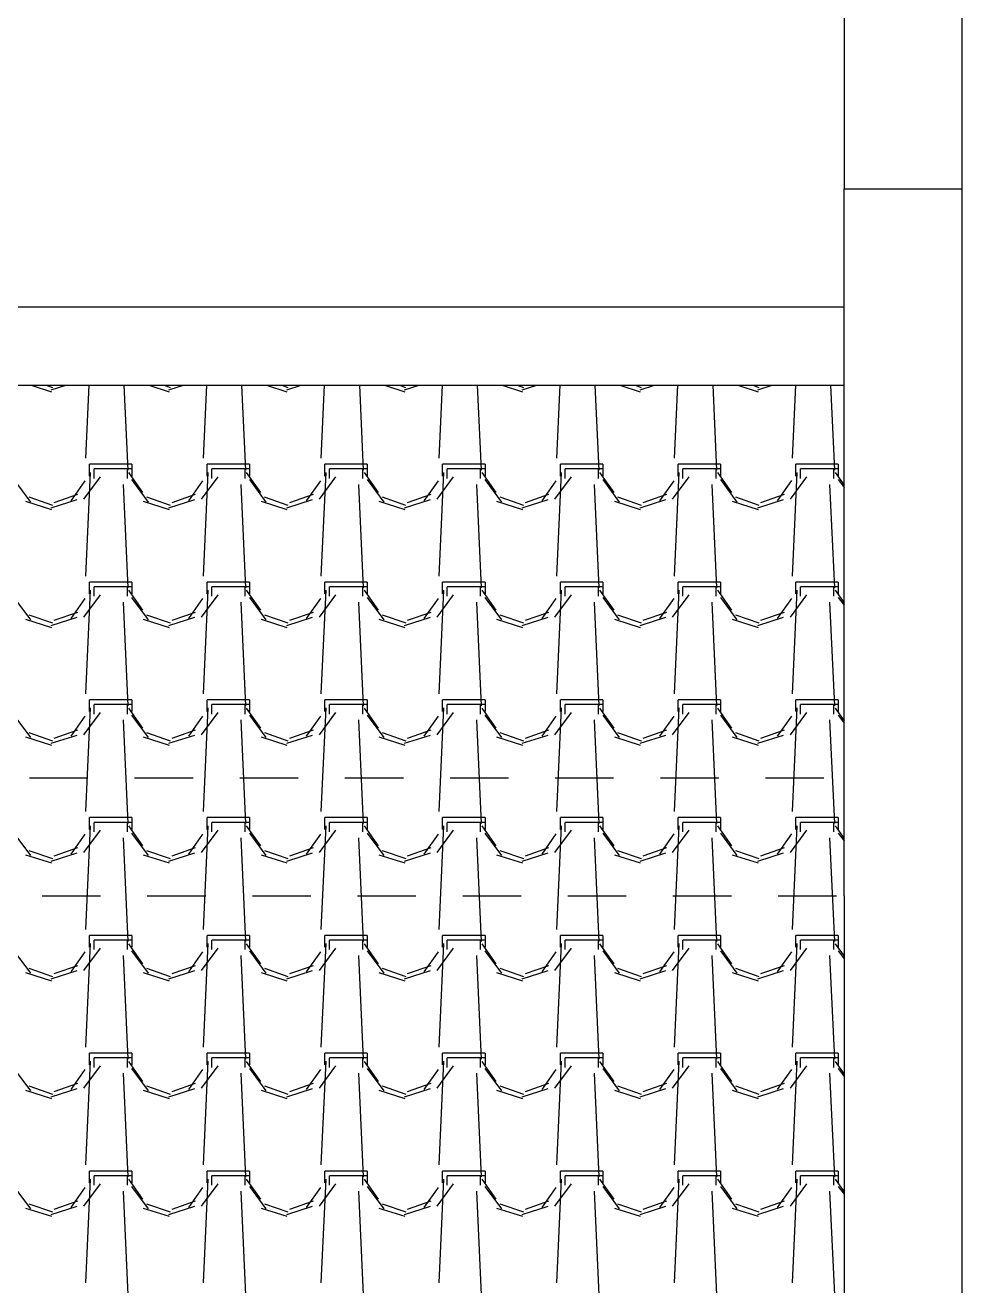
# Model space of a CAD drawing. Header units: millimetres. Extents: x 3923 to 4007, y 744 to 863.
# Drawn here: x 3936.833 to 3938.837, y 854.62 to 857.317 of the extents above; entities that cross this region are included whole.
import ezdxf

# ---------------------------------------------------------------- set-up
doc = ezdxf.new("R2010")
doc.units = ezdxf.units.MM
doc.linetypes.add('HIDDEN2', pattern=[0.1875, 0.125, -0.0625])
doc.layers.add('-HIDRO', color=8, linetype='Continuous')

msp = doc.modelspace()

# ---------------------------------------------------------------- linework, layer by layer
at = {"layer": '-HIDRO', "linetype": 'Continuous'}
for p, q in [((3938.8371, 861.0003), (3938.8371, 856.9666)), ((3938.5851, 860.7483), (3938.5851, 856.9666)), ((3938.5851, 855.4546), (3938.5851, 856.9666)), ((3938.5851, 856.9666), (3938.8371, 856.9666)), ((3938.8371, 856.9666), (3938.8371, 825.0315)), ((3931.1091, 856.7146), (3938.5851, 856.7146)), ((3931.2771, 856.5466), (3938.5851, 856.5466)), ((3936.8456, 856.5466), (3936.8891, 856.5327)), ((3936.878, 856.5466), (3936.891, 856.542)), ((3936.8885, 856.5366), (3936.9196, 856.5466)), ((3936.9689, 856.5466), (3936.9618, 856.3905)), ((3937.0441, 856.5466), (3937.0524, 856.3649)), ((3937.0976, 856.5466), (3937.1411, 856.5327)), ((3937.13, 856.5466), (3937.143, 856.542)), ((3937.1405, 856.5366), (3937.1716, 856.5466)), ((3937.2209, 856.5466), (3937.2138, 856.3905)), ((3937.2961, 856.5466), (3937.3044, 856.3649)), ((3937.3496, 856.5466), (3937.3931, 856.5327)), ((3937.382, 856.5466), (3937.395, 856.542)), ((3937.3925, 856.5366), (3937.4236, 856.5466)), ((3937.4729, 856.5466), (3937.4658, 856.3905)), ((3937.5481, 856.5466), (3937.5564, 856.3649)), ((3937.6016, 856.5466), (3937.6451, 856.5327)), ((3937.634, 856.5466), (3937.647, 856.542)), ((3937.6445, 856.5366), (3937.6756, 856.5466)), ((3937.7249, 856.5466), (3937.7178, 856.3905)), ((3937.8001, 856.5466), (3937.8084, 856.3649)), ((3937.8536, 856.5466), (3937.8971, 856.5327)), ((3937.886, 856.5466), (3937.899, 856.542)), ((3937.8965, 856.5366), (3937.9276, 856.5466)), ((3937.9769, 856.5466), (3937.9698, 856.3905)), ((3938.0521, 856.5466), (3938.0604, 856.3649)), ((3938.1056, 856.5466), (3938.1491, 856.5327)), ((3938.138, 856.5466), (3938.151, 856.542)), ((3938.1485, 856.5366), (3938.1796, 856.5466)), ((3938.2289, 856.5466), (3938.2218, 856.3905)), ((3938.3041, 856.5466), (3938.3124, 856.3649)), ((3938.3576, 856.5466), (3938.4011, 856.5327)), ((3938.39, 856.5466), (3938.403, 856.542)), ((3938.4005, 856.5366), (3938.4316, 856.5466)), ((3938.4809, 856.5466), (3938.4738, 856.3905)), ((3938.5561, 856.5466), (3938.5644, 856.3649)), ((3937.0508, 856.3776), (3936.9702, 856.3776)), ((3936.9702, 856.3524), (3936.9702, 856.3776)), ((3937.0508, 856.3675), (3936.9802, 856.3675)), ((3936.9802, 856.3473), (3936.9802, 856.3675)), ((3937.0609, 856.3776), (3937.0508, 856.3776)), ((3937.0508, 856.3675), (3937.0508, 856.3473)), ((3937.0609, 856.3675), (3937.0508, 856.3675)), ((3937.0609, 856.3776), (3937.0609, 856.3524)), ((3937.3028, 856.3776), (3937.2222, 856.3776)), ((3937.2222, 856.3524), (3937.2222, 856.3776)), ((3937.3028, 856.3675), (3937.2322, 856.3675)), ((3937.2322, 856.3473), (3937.2322, 856.3675)), ((3937.3129, 856.3776), (3937.3028, 856.3776)), ((3937.3028, 856.3675), (3937.3028, 856.3473)), ((3937.3129, 856.3675), (3937.3028, 856.3675)), ((3937.3129, 856.3776), (3937.3129, 856.3524)), ((3937.5548, 856.3776), (3937.4742, 856.3776)), ((3937.4742, 856.3524), (3937.4742, 856.3776)), ((3937.5548, 856.3675), (3937.4842, 856.3675)), ((3937.4842, 856.3473), (3937.4842, 856.3675)), ((3937.5649, 856.3776), (3937.5548, 856.3776)), ((3937.5548, 856.3675), (3937.5548, 856.3473)), ((3937.5649, 856.3675), (3937.5548, 856.3675)), ((3937.5649, 856.3776), (3937.5649, 856.3524)), ((3937.8068, 856.3776), (3937.7262, 856.3776)), ((3937.7262, 856.3524), (3937.7262, 856.3776)), ((3937.8068, 856.3675), (3937.7362, 856.3675)), ((3937.7362, 856.3473), (3937.7362, 856.3675)), ((3937.8169, 856.3776), (3937.8068, 856.3776)), ((3937.8068, 856.3675), (3937.8068, 856.3473)), ((3937.8169, 856.3675), (3937.8068, 856.3675)), ((3937.8169, 856.3776), (3937.8169, 856.3524)), ((3938.0588, 856.3776), (3937.9782, 856.3776)), ((3937.9782, 856.3524), (3937.9782, 856.3776)), ((3938.0588, 856.3675), (3937.9882, 856.3675)), ((3937.9882, 856.3473), (3937.9882, 856.3675)), ((3938.0689, 856.3776), (3938.0588, 856.3776)), ((3938.0588, 856.3675), (3938.0588, 856.3473)), ((3938.0689, 856.3675), (3938.0588, 856.3675)), ((3938.0689, 856.3776), (3938.0689, 856.3524)), ((3938.3108, 856.3776), (3938.2302, 856.3776)), ((3938.2302, 856.3524), (3938.2302, 856.3776)), ((3938.3108, 856.3675), (3938.2402, 856.3675)), ((3938.2402, 856.3473), (3938.2402, 856.3675)), ((3938.3209, 856.3776), (3938.3108, 856.3776)), ((3938.3108, 856.3675), (3938.3108, 856.3473)), ((3938.3209, 856.3675), (3938.3108, 856.3675)), ((3938.3209, 856.3776), (3938.3209, 856.3524)), ((3938.5628, 856.3776), (3938.4822, 856.3776)), ((3938.4822, 856.3524), (3938.4822, 856.3776)), ((3938.5628, 856.3675), (3938.4922, 856.3675)), ((3938.4922, 856.3473), (3938.4922, 856.3675)), ((3938.5729, 856.3776), (3938.5628, 856.3776)), ((3938.5628, 856.3675), (3938.5628, 856.3473)), ((3938.5729, 856.3675), (3938.5628, 856.3675)), ((3938.5729, 856.3776), (3938.5729, 856.3524)), ((3936.8087, 856.3447), (3936.844, 856.2968)), ((3936.931, 856.2997), (3936.9612, 856.3425)), ((3936.9584, 856.3027), (3936.9937, 856.3505)), ((3936.9719, 856.3603), (3936.9618, 856.1385)), ((3937.0423, 856.3346), (3937.0524, 856.1129)), ((3937.054, 856.3599), (3937.0842, 856.3171)), ((3937.0607, 856.3447), (3937.096, 856.2968)), ((3937.183, 856.2997), (3937.2133, 856.3425)), ((3937.2104, 856.3027), (3937.2457, 856.3505)), ((3937.2239, 856.3603), (3937.2138, 856.1385)), ((3937.2943, 856.3346), (3937.3044, 856.1129)), ((3937.306, 856.3599), (3937.3362, 856.3171)), ((3937.3127, 856.3447), (3937.348, 856.2968)), ((3937.435, 856.2997), (3937.4653, 856.3425)), ((3937.4624, 856.3027), (3937.4977, 856.3505)), ((3937.4759, 856.3603), (3937.4658, 856.1385)), ((3937.5463, 856.3346), (3937.5564, 856.1129)), ((3937.558, 856.3599), (3937.5882, 856.3171)), ((3937.5647, 856.3447), (3937.6, 856.2968)), ((3937.687, 856.2997), (3937.7173, 856.3425)), ((3937.7144, 856.3027), (3937.7497, 856.3505)), ((3937.7279, 856.3603), (3937.7178, 856.1385)), ((3937.7983, 856.3346), (3937.8084, 856.1129)), ((3937.81, 856.3599), (3937.8402, 856.3171)), ((3937.8167, 856.3447), (3937.852, 856.2968)), ((3937.939, 856.2997), (3937.9693, 856.3425)), ((3937.9664, 856.3027), (3938.0017, 856.3505)), ((3937.9799, 856.3603), (3937.9698, 856.1385)), ((3938.0503, 856.3346), (3938.0604, 856.1129)), ((3938.062, 856.3599), (3938.0922, 856.3171)), ((3938.0687, 856.3447), (3938.104, 856.2968)), ((3938.191, 856.2997), (3938.2213, 856.3425)), ((3938.2184, 856.3027), (3938.2537, 856.3505)), ((3938.2319, 856.3603), (3938.2218, 856.1385)), ((3938.3023, 856.3346), (3938.3124, 856.1129)), ((3938.314, 856.3599), (3938.3442, 856.3171)), ((3938.3207, 856.3447), (3938.356, 856.2968)), ((3938.443, 856.2997), (3938.4733, 856.3426)), ((3938.4704, 856.3027), (3938.5057, 856.3505)), ((3938.4839, 856.3603), (3938.4738, 856.1385)), ((3938.5543, 856.3346), (3938.5644, 856.1129)), ((3938.566, 856.3599), (3938.5851, 856.3329)), ((3938.5727, 856.3447), (3938.5851, 856.3278)), ((3936.8407, 856.3076), (3936.8911, 856.29)), ((3936.8952, 856.2959), (3936.9456, 856.3135)), ((3937.0926, 856.3076), (3937.143, 856.29)), ((3937.1472, 856.2959), (3937.1976, 856.3135)), ((3937.3446, 856.3076), (3937.395, 856.29)), ((3937.3992, 856.2959), (3937.4496, 856.3135)), ((3937.5966, 856.3076), (3937.647, 856.29)), ((3937.6512, 856.2959), (3937.7016, 856.3135)), ((3937.8486, 856.3076), (3937.899, 856.29)), ((3937.9032, 856.2959), (3937.9536, 856.3135)), ((3938.1006, 856.3076), (3938.151, 856.29)), ((3938.1552, 856.2959), (3938.2056, 856.3135)), ((3938.3526, 856.3076), (3938.403, 856.29)), ((3938.4072, 856.2959), (3938.4576, 856.3135)), ((3936.8337, 856.2983), (3936.8891, 856.2807)), ((3936.8885, 856.2846), (3936.9439, 856.3023)), ((3937.0857, 856.2983), (3937.1411, 856.2807)), ((3937.1405, 856.2846), (3937.1959, 856.3023)), ((3937.3377, 856.2983), (3937.3931, 856.2807)), ((3937.3925, 856.2846), (3937.4479, 856.3023)), ((3937.5897, 856.2983), (3937.6451, 856.2807)), ((3937.6445, 856.2846), (3937.6999, 856.3023)), ((3937.8417, 856.2983), (3937.8971, 856.2807)), ((3937.8965, 856.2846), (3937.9519, 856.3023)), ((3938.0937, 856.2983), (3938.1491, 856.2807)), ((3938.1485, 856.2846), (3938.2039, 856.3023)), ((3938.3457, 856.2983), (3938.4011, 856.2807)), ((3938.4005, 856.2846), (3938.4559, 856.3023)), ((3937.0508, 856.1256), (3936.9702, 856.1256)), ((3936.9702, 856.1004), (3936.9702, 856.1256)), ((3937.0609, 856.1256), (3937.0508, 856.1256)), ((3937.0609, 856.1256), (3937.0609, 856.1004)), ((3937.3028, 856.1256), (3937.2222, 856.1256)), ((3937.2222, 856.1004), (3937.2222, 856.1256)), ((3937.3129, 856.1256), (3937.3028, 856.1256)), ((3937.3129, 856.1256), (3937.3129, 856.1004)), ((3937.5548, 856.1256), (3937.4742, 856.1256)), ((3937.4742, 856.1004), (3937.4742, 856.1256)), ((3937.5649, 856.1256), (3937.5548, 856.1256)), ((3937.5649, 856.1256), (3937.5649, 856.1004)), ((3937.8068, 856.1256), (3937.7262, 856.1256)), ((3937.7262, 856.1004), (3937.7262, 856.1256)), ((3937.8169, 856.1256), (3937.8068, 856.1256)), ((3937.8169, 856.1256), (3937.8169, 856.1004)), ((3938.0588, 856.1256), (3937.9782, 856.1256)), ((3937.9782, 856.1004), (3937.9782, 856.1256)), ((3938.0689, 856.1256), (3938.0588, 856.1256)), ((3938.0689, 856.1256), (3938.0689, 856.1004)), ((3938.3108, 856.1256), (3938.2302, 856.1256)), ((3938.2302, 856.1004), (3938.2302, 856.1256)), ((3938.3209, 856.1256), (3938.3108, 856.1256)), ((3938.3209, 856.1256), (3938.3209, 856.1004)), ((3938.5628, 856.1256), (3938.4822, 856.1256)), ((3938.4822, 856.1004), (3938.4822, 856.1256)), ((3938.5729, 856.1256), (3938.5628, 856.1256)), ((3938.5729, 856.1256), (3938.5729, 856.1004)), ((3936.8087, 856.0927), (3936.844, 856.0448)), ((3936.9584, 856.0507), (3936.9937, 856.0985)), ((3936.9719, 856.1083), (3936.9618, 855.8865)), ((3937.0508, 856.1155), (3936.9802, 856.1155)), ((3936.9802, 856.0953), (3936.9802, 856.1155)), ((3937.0508, 856.1155), (3937.0508, 856.0953)), ((3937.0609, 856.1155), (3937.0508, 856.1155)), ((3937.054, 856.1079), (3937.0842, 856.0651)), ((3937.0607, 856.0927), (3937.096, 856.0448)), ((3937.2104, 856.0507), (3937.2457, 856.0985)), ((3937.2239, 856.1083), (3937.2138, 855.8865)), ((3937.3028, 856.1155), (3937.2322, 856.1155)), ((3937.2322, 856.0953), (3937.2322, 856.1155)), ((3937.3028, 856.1155), (3937.3028, 856.0953)), ((3937.3129, 856.1155), (3937.3028, 856.1155)), ((3937.306, 856.1079), (3937.3362, 856.0651)), ((3937.3127, 856.0927), (3937.348, 856.0448)), ((3937.4624, 856.0507), (3937.4977, 856.0985)), ((3937.4759, 856.1083), (3937.4658, 855.8865)), ((3937.5548, 856.1155), (3937.4842, 856.1155)), ((3937.4842, 856.0953), (3937.4842, 856.1155)), ((3937.5548, 856.1155), (3937.5548, 856.0953)), ((3937.5649, 856.1155), (3937.5548, 856.1155)), ((3937.558, 856.1079), (3937.5882, 856.0651)), ((3937.5647, 856.0927), (3937.6, 856.0448)), ((3937.7144, 856.0507), (3937.7497, 856.0985)), ((3937.7279, 856.1083), (3937.7178, 855.8865)), ((3937.8068, 856.1155), (3937.7362, 856.1155)), ((3937.7362, 856.0953), (3937.7362, 856.1155)), ((3937.8068, 856.1155), (3937.8068, 856.0953)), ((3937.8169, 856.1155), (3937.8068, 856.1155)), ((3937.81, 856.1079), (3937.8402, 856.0651)), ((3937.8167, 856.0927), (3937.852, 856.0448)), ((3937.9664, 856.0507), (3938.0017, 856.0985)), ((3937.9799, 856.1083), (3937.9698, 855.8865)), ((3938.0588, 856.1155), (3937.9882, 856.1155)), ((3937.9882, 856.0953), (3937.9882, 856.1155)), ((3938.0588, 856.1155), (3938.0588, 856.0953)), ((3938.0689, 856.1155), (3938.0588, 856.1155)), ((3938.062, 856.1079), (3938.0922, 856.0651)), ((3938.0687, 856.0927), (3938.104, 856.0448)), ((3938.2184, 856.0507), (3938.2537, 856.0985)), ((3938.2319, 856.1083), (3938.2218, 855.8865)), ((3938.3108, 856.1155), (3938.2402, 856.1155)), ((3938.2402, 856.0953), (3938.2402, 856.1155)), ((3938.3108, 856.1155), (3938.3108, 856.0953)), ((3938.3209, 856.1155), (3938.3108, 856.1155)), ((3938.314, 856.1079), (3938.3442, 856.0651)), ((3938.3207, 856.0927), (3938.356, 856.0448)), ((3938.4704, 856.0507), (3938.5056, 856.0985)), ((3938.4839, 856.1083), (3938.4738, 855.8865)), ((3938.5628, 856.1155), (3938.4922, 856.1155)), ((3938.4922, 856.0953), (3938.4922, 856.1155)), ((3938.5628, 856.1155), (3938.5628, 856.0953)), ((3938.5729, 856.1155), (3938.5628, 856.1155)), ((3938.566, 856.1079), (3938.5851, 856.0809)), ((3938.5727, 856.0927), (3938.5851, 856.0758)), ((3936.931, 856.0477), (3936.9613, 856.0905)), ((3937.0423, 856.0826), (3937.0524, 855.8609)), ((3937.183, 856.0477), (3937.2133, 856.0905)), ((3937.2943, 856.0826), (3937.3044, 855.8609)), ((3937.435, 856.0477), (3937.4653, 856.0905)), ((3937.5463, 856.0826), (3937.5564, 855.8609)), ((3937.687, 856.0477), (3937.7173, 856.0905)), ((3937.7983, 856.0826), (3937.8084, 855.8609)), ((3937.939, 856.0477), (3937.9693, 856.0905)), ((3938.0503, 856.0826), (3938.0604, 855.8609)), ((3938.191, 856.0477), (3938.2213, 856.0906)), ((3938.3023, 856.0826), (3938.3124, 855.8609)), ((3938.443, 856.0477), (3938.4733, 856.0906)), ((3938.5543, 856.0826), (3938.5644, 855.8609)), ((3936.8337, 856.0463), (3936.8891, 856.0287)), ((3936.8407, 856.0556), (3936.8911, 856.038)), ((3936.8885, 856.0326), (3936.9439, 856.0503)), ((3936.8952, 856.0439), (3936.9456, 856.0615)), ((3937.0857, 856.0463), (3937.1411, 856.0287)), ((3937.0927, 856.0556), (3937.1431, 856.038)), ((3937.1405, 856.0326), (3937.1959, 856.0503)), ((3937.1472, 856.0439), (3937.1976, 856.0615)), ((3937.3377, 856.0463), (3937.3931, 856.0287)), ((3937.3447, 856.0556), (3937.3951, 856.038)), ((3937.3925, 856.0326), (3937.4479, 856.0503)), ((3937.3992, 856.0439), (3937.4496, 856.0615)), ((3937.5897, 856.0463), (3937.6451, 856.0287)), ((3937.5967, 856.0556), (3937.6471, 856.038)), ((3937.6445, 856.0326), (3937.6999, 856.0503)), ((3937.6512, 856.0439), (3937.7016, 856.0615)), ((3937.8417, 856.0463), (3937.8971, 856.0287)), ((3937.8486, 856.0556), (3937.899, 856.038)), ((3937.8965, 856.0326), (3937.9519, 856.0503)), ((3937.9032, 856.0439), (3937.9536, 856.0615)), ((3938.0937, 856.0463), (3938.1491, 856.0287)), ((3938.1006, 856.0556), (3938.151, 856.038)), ((3938.1485, 856.0326), (3938.2039, 856.0503)), ((3938.1552, 856.0439), (3938.2056, 856.0615)), ((3938.3457, 856.0463), (3938.4011, 856.0287)), ((3938.3526, 856.0556), (3938.403, 856.038)), ((3938.4005, 856.0326), (3938.4559, 856.0503)), ((3938.4072, 856.0439), (3938.4576, 856.0615)), ((3936.9719, 855.8563), (3936.9618, 855.6345)), ((3937.0508, 855.8736), (3936.9702, 855.8736)), ((3936.9702, 855.8484), (3936.9702, 855.8736)), ((3937.0508, 855.8635), (3936.9802, 855.8635)), ((3936.9802, 855.8433), (3936.9802, 855.8635)), ((3937.0609, 855.8736), (3937.0508, 855.8736)), ((3937.0508, 855.8635), (3937.0508, 855.8433)), ((3937.0609, 855.8635), (3937.0508, 855.8635)), ((3937.054, 855.8559), (3937.0842, 855.8131)), ((3937.0609, 855.8736), (3937.0609, 855.8484)), ((3937.2239, 855.8563), (3937.2138, 855.6345)), ((3937.3028, 855.8736), (3937.2222, 855.8736)), ((3937.2222, 855.8484), (3937.2222, 855.8736)), ((3937.3028, 855.8635), (3937.2322, 855.8635)), ((3937.2322, 855.8433), (3937.2322, 855.8635)), ((3937.3129, 855.8736), (3937.3028, 855.8736)), ((3937.3028, 855.8635), (3937.3028, 855.8433)), ((3937.3129, 855.8635), (3937.3028, 855.8635)), ((3937.306, 855.8559), (3937.3362, 855.8131)), ((3937.3129, 855.8736), (3937.3129, 855.8484)), ((3937.4759, 855.8563), (3937.4658, 855.6345)), ((3937.5548, 855.8736), (3937.4742, 855.8736)), ((3937.4742, 855.8484), (3937.4742, 855.8736)), ((3937.5548, 855.8635), (3937.4842, 855.8635)), ((3937.4842, 855.8433), (3937.4842, 855.8635)), ((3937.5649, 855.8736), (3937.5548, 855.8736)), ((3937.5548, 855.8635), (3937.5548, 855.8433)), ((3937.5649, 855.8635), (3937.5548, 855.8635)), ((3937.558, 855.8559), (3937.5882, 855.8131)), ((3937.5649, 855.8736), (3937.5649, 855.8484)), ((3937.7279, 855.8563), (3937.7178, 855.6345)), ((3937.8068, 855.8736), (3937.7262, 855.8736)), ((3937.7262, 855.8484), (3937.7262, 855.8736)), ((3937.8068, 855.8635), (3937.7362, 855.8635)), ((3937.7362, 855.8433), (3937.7362, 855.8635)), ((3937.8169, 855.8736), (3937.8068, 855.8736)), ((3937.8068, 855.8635), (3937.8068, 855.8433)), ((3937.8169, 855.8635), (3937.8068, 855.8635)), ((3937.81, 855.8559), (3937.8402, 855.8131)), ((3937.8169, 855.8736), (3937.8169, 855.8484)), ((3937.9799, 855.8563), (3937.9698, 855.6345)), ((3938.0588, 855.8736), (3937.9782, 855.8736)), ((3937.9782, 855.8484), (3937.9782, 855.8736)), ((3938.0588, 855.8635), (3937.9882, 855.8635)), ((3937.9882, 855.8433), (3937.9882, 855.8635)), ((3938.0689, 855.8736), (3938.0588, 855.8736)), ((3938.0588, 855.8635), (3938.0588, 855.8433)), ((3938.0689, 855.8635), (3938.0588, 855.8635)), ((3938.062, 855.8559), (3938.0922, 855.8131)), ((3938.0689, 855.8736), (3938.0689, 855.8484)), ((3938.2319, 855.8563), (3938.2218, 855.6345)), ((3938.3108, 855.8736), (3938.2302, 855.8736)), ((3938.2302, 855.8484), (3938.2302, 855.8736)), ((3938.3108, 855.8635), (3938.2402, 855.8635)), ((3938.2402, 855.8433), (3938.2402, 855.8635)), ((3938.3209, 855.8736), (3938.3108, 855.8736)), ((3938.3108, 855.8635), (3938.3108, 855.8433)), ((3938.3209, 855.8635), (3938.3108, 855.8635)), ((3938.314, 855.8559), (3938.3442, 855.8131)), ((3938.3209, 855.8736), (3938.3209, 855.8484)), ((3938.4839, 855.8563), (3938.4738, 855.6345)), ((3938.5628, 855.8736), (3938.4822, 855.8736)), ((3938.4822, 855.8484), (3938.4822, 855.8736)), ((3938.5628, 855.8635), (3938.4922, 855.8635)), ((3938.4922, 855.8433), (3938.4922, 855.8635)), ((3938.5729, 855.8736), (3938.5628, 855.8736)), ((3938.5628, 855.8635), (3938.5628, 855.8433)), ((3938.5729, 855.8635), (3938.5628, 855.8635)), ((3938.566, 855.8559), (3938.5851, 855.8289)), ((3938.5729, 855.8736), (3938.5729, 855.8484)), ((3936.8087, 855.8407), (3936.844, 855.7928)), ((3936.931, 855.7957), (3936.9613, 855.8385)), ((3936.9584, 855.7987), (3936.9937, 855.8465)), ((3937.0423, 855.8306), (3937.0524, 855.6089)), ((3937.0607, 855.8407), (3937.096, 855.7928)), ((3937.183, 855.7957), (3937.2133, 855.8385)), ((3937.2104, 855.7987), (3937.2457, 855.8465)), ((3937.2943, 855.8306), (3937.3044, 855.6089)), ((3937.3127, 855.8407), (3937.348, 855.7928)), ((3937.435, 855.7957), (3937.4653, 855.8385)), ((3937.4624, 855.7987), (3937.4977, 855.8465)), ((3937.5463, 855.8306), (3937.5564, 855.6089)), ((3937.5647, 855.8407), (3937.6, 855.7928)), ((3937.687, 855.7957), (3937.7173, 855.8385)), ((3937.7144, 855.7987), (3937.7497, 855.8465)), ((3937.7983, 855.8306), (3937.8084, 855.6089)), ((3937.8167, 855.8407), (3937.852, 855.7928)), ((3937.939, 855.7957), (3937.9693, 855.8385)), ((3937.9664, 855.7987), (3938.0017, 855.8465)), ((3938.0503, 855.8306), (3938.0604, 855.6089)), ((3938.0687, 855.8407), (3938.104, 855.7928)), ((3938.191, 855.7957), (3938.2213, 855.8386)), ((3938.2184, 855.7987), (3938.2536, 855.8465)), ((3938.3023, 855.8306), (3938.3124, 855.6089)), ((3938.3207, 855.8407), (3938.356, 855.7928)), ((3938.443, 855.7957), (3938.4733, 855.8386)), ((3938.4704, 855.7987), (3938.5056, 855.8465)), ((3938.5543, 855.8306), (3938.5644, 855.6089)), ((3938.5727, 855.8407), (3938.5851, 855.8238)), ((3936.8407, 855.8036), (3936.8911, 855.786)), ((3936.8885, 855.7806), (3936.9439, 855.7983)), ((3936.8952, 855.7919), (3936.9456, 855.8095)), ((3937.0927, 855.8036), (3937.1431, 855.786)), ((3937.1405, 855.7806), (3937.1959, 855.7983)), ((3937.1472, 855.7919), (3937.1976, 855.8095)), ((3937.3447, 855.8036), (3937.3951, 855.786)), ((3937.3925, 855.7806), (3937.4479, 855.7983)), ((3937.3992, 855.7919), (3937.4496, 855.8095)), ((3937.5967, 855.8036), (3937.6471, 855.786)), ((3937.6445, 855.7806), (3937.6999, 855.7983)), ((3937.6512, 855.7919), (3937.7016, 855.8095)), ((3937.8487, 855.8036), (3937.8991, 855.786)), ((3937.8965, 855.7806), (3937.9519, 855.7983)), ((3937.9032, 855.7919), (3937.9536, 855.8095)), ((3938.1007, 855.8036), (3938.1511, 855.786)), ((3938.1485, 855.7806), (3938.2039, 855.7983)), ((3938.1552, 855.7919), (3938.2056, 855.8095)), ((3938.3527, 855.8036), (3938.4031, 855.786)), ((3938.4005, 855.7806), (3938.4559, 855.7983)), ((3938.4072, 855.7919), (3938.4576, 855.8095)), ((3936.8337, 855.7943), (3936.8891, 855.7767)), ((3937.0857, 855.7943), (3937.1411, 855.7767)), ((3937.3377, 855.7943), (3937.3931, 855.7767)), ((3937.5897, 855.7943), (3937.6451, 855.7767)), ((3937.8417, 855.7943), (3937.8971, 855.7767)), ((3938.0937, 855.7943), (3938.1491, 855.7767)), ((3938.3457, 855.7943), (3938.4011, 855.7767)), ((3937.0508, 855.6216), (3936.9702, 855.6216)), ((3936.9702, 855.5964), (3936.9702, 855.6216)), ((3937.0508, 855.6115), (3936.9802, 855.6115)), ((3936.9802, 855.5913), (3936.9802, 855.6115)), ((3937.0609, 855.6216), (3937.0508, 855.6216)), ((3937.0508, 855.6115), (3937.0508, 855.5913)), ((3937.0609, 855.6115), (3937.0508, 855.6115)), ((3937.0609, 855.6216), (3937.0609, 855.5964)), ((3937.3028, 855.6216), (3937.2222, 855.6216)), ((3937.2222, 855.5964), (3937.2222, 855.6216)), ((3937.3028, 855.6115), (3937.2322, 855.6115)), ((3937.2322, 855.5913), (3937.2322, 855.6115)), ((3937.3129, 855.6216), (3937.3028, 855.6216)), ((3937.3028, 855.6115), (3937.3028, 855.5913)), ((3937.3129, 855.6115), (3937.3028, 855.6115)), ((3937.3129, 855.6216), (3937.3129, 855.5964)), ((3937.5548, 855.6216), (3937.4742, 855.6216)), ((3937.4742, 855.5964), (3937.4742, 855.6216)), ((3937.5548, 855.6115), (3937.4842, 855.6115)), ((3937.4842, 855.5913), (3937.4842, 855.6115)), ((3937.5649, 855.6216), (3937.5548, 855.6216)), ((3937.5548, 855.6115), (3937.5548, 855.5913)), ((3937.5649, 855.6115), (3937.5548, 855.6115)), ((3937.5649, 855.6216), (3937.5649, 855.5964)), ((3937.8068, 855.6216), (3937.7262, 855.6216)), ((3937.7262, 855.5964), (3937.7262, 855.6216)), ((3937.8068, 855.6115), (3937.7362, 855.6115)), ((3937.7362, 855.5913), (3937.7362, 855.6115)), ((3937.8169, 855.6216), (3937.8068, 855.6216)), ((3937.8068, 855.6115), (3937.8068, 855.5913)), ((3937.8169, 855.6115), (3937.8068, 855.6115)), ((3937.8169, 855.6216), (3937.8169, 855.5964)), ((3938.0588, 855.6216), (3937.9782, 855.6216)), ((3937.9782, 855.5964), (3937.9782, 855.6216)), ((3938.0588, 855.6115), (3937.9882, 855.6115)), ((3937.9882, 855.5913), (3937.9882, 855.6115)), ((3938.0689, 855.6216), (3938.0588, 855.6216)), ((3938.0588, 855.6115), (3938.0588, 855.5913)), ((3938.0689, 855.6115), (3938.0588, 855.6115)), ((3938.0689, 855.6216), (3938.0689, 855.5964)), ((3938.3108, 855.6216), (3938.2302, 855.6216)), ((3938.2302, 855.5964), (3938.2302, 855.6216)), ((3938.3108, 855.6115), (3938.2402, 855.6115)), ((3938.2402, 855.5913), (3938.2402, 855.6115)), ((3938.3209, 855.6216), (3938.3108, 855.6216)), ((3938.3108, 855.6115), (3938.3108, 855.5913)), ((3938.3209, 855.6115), (3938.3108, 855.6115)), ((3938.3209, 855.6216), (3938.3209, 855.5964)), ((3938.5628, 855.6216), (3938.4822, 855.6216)), ((3938.4822, 855.5964), (3938.4822, 855.6216)), ((3938.5628, 855.6115), (3938.4922, 855.6115)), ((3938.4922, 855.5913), (3938.4922, 855.6115)), ((3938.5729, 855.6216), (3938.5628, 855.6216)), ((3938.5628, 855.6115), (3938.5628, 855.5913)), ((3938.5729, 855.6115), (3938.5628, 855.6115)), ((3938.5729, 855.6216), (3938.5729, 855.5964)), ((3936.8087, 855.5887), (3936.844, 855.5408)), ((3936.931, 855.5437), (3936.9613, 855.5865)), ((3936.9584, 855.5467), (3936.9937, 855.5945)), ((3936.9719, 855.6043), (3936.9618, 855.3825)), ((3937.054, 855.6039), (3937.0842, 855.5611)), ((3937.0607, 855.5887), (3937.096, 855.5408)), ((3937.183, 855.5437), (3937.2133, 855.5865)), ((3937.2104, 855.5467), (3937.2457, 855.5945)), ((3937.2239, 855.6043), (3937.2138, 855.3825)), ((3937.306, 855.6039), (3937.3362, 855.5611)), ((3937.3127, 855.5887), (3937.348, 855.5408)), ((3937.435, 855.5437), (3937.4653, 855.5865)), ((3937.4624, 855.5467), (3937.4977, 855.5945)), ((3937.4759, 855.6043), (3937.4658, 855.3825)), ((3937.558, 855.6039), (3937.5882, 855.5611)), ((3937.5647, 855.5887), (3937.6, 855.5408)), ((3937.687, 855.5437), (3937.7173, 855.5865)), ((3937.7144, 855.5467), (3937.7497, 855.5945)), ((3937.7279, 855.6043), (3937.7178, 855.3825)), ((3937.81, 855.6039), (3937.8402, 855.5611)), ((3937.8167, 855.5887), (3937.852, 855.5408)), ((3937.939, 855.5437), (3937.9693, 855.5866)), ((3937.9664, 855.5467), (3938.0016, 855.5945)), ((3937.9799, 855.6043), (3937.9698, 855.3825)), ((3938.062, 855.6039), (3938.0922, 855.5611)), ((3938.0687, 855.5887), (3938.104, 855.5408)), ((3938.191, 855.5437), (3938.2213, 855.5866)), ((3938.2184, 855.5467), (3938.2536, 855.5945)), ((3938.2319, 855.6043), (3938.2218, 855.3825)), ((3938.314, 855.6039), (3938.3442, 855.5611)), ((3938.3207, 855.5887), (3938.356, 855.5408)), ((3938.443, 855.5437), (3938.4733, 855.5866)), ((3938.4704, 855.5467), (3938.5056, 855.5945)), ((3938.4839, 855.6043), (3938.4738, 855.3825)), ((3938.566, 855.6039), (3938.5851, 855.5769)), ((3938.5727, 855.5887), (3938.5851, 855.5718)), ((3936.8952, 855.5399), (3936.9456, 855.5575)), ((3937.0423, 855.5786), (3937.0524, 855.3569)), ((3937.1472, 855.5399), (3937.1976, 855.5575)), ((3937.2943, 855.5786), (3937.3044, 855.3569)), ((3937.3992, 855.5399), (3937.4496, 855.5575)), ((3937.5463, 855.5786), (3937.5564, 855.3569)), ((3937.6512, 855.5399), (3937.7016, 855.5575)), ((3937.7983, 855.5786), (3937.8084, 855.3569)), ((3937.9032, 855.5399), (3937.9536, 855.5575)), ((3938.0503, 855.5786), (3938.0604, 855.3569)), ((3938.1552, 855.5399), (3938.2056, 855.5575)), ((3938.3023, 855.5786), (3938.3124, 855.3569)), ((3938.4072, 855.5399), (3938.4576, 855.5575)), ((3938.5543, 855.5786), (3938.5644, 855.3569)), ((3936.8337, 855.5423), (3936.8891, 855.5247)), ((3936.8407, 855.5516), (3936.8911, 855.534)), ((3936.8885, 855.5286), (3936.9439, 855.5463)), ((3937.0857, 855.5423), (3937.1411, 855.5247)), ((3937.0927, 855.5516), (3937.1431, 855.534)), ((3937.1405, 855.5286), (3937.1959, 855.5463)), ((3937.3377, 855.5423), (3937.3931, 855.5247)), ((3937.3447, 855.5516), (3937.3951, 855.534)), ((3937.3925, 855.5286), (3937.4479, 855.5463)), ((3937.5897, 855.5423), (3937.6451, 855.5247)), ((3937.5967, 855.5516), (3937.6471, 855.534)), ((3937.6445, 855.5286), (3937.6999, 855.5463)), ((3937.8417, 855.5423), (3937.8971, 855.5247)), ((3937.8487, 855.5516), (3937.8991, 855.534)), ((3937.8965, 855.5286), (3937.9519, 855.5463)), ((3938.0937, 855.5423), (3938.1491, 855.5247)), ((3938.1007, 855.5516), (3938.1511, 855.534)), ((3938.1485, 855.5286), (3938.2039, 855.5463)), ((3938.3457, 855.5423), (3938.4011, 855.5247)), ((3938.3527, 855.5516), (3938.4031, 855.534)), ((3938.4005, 855.5286), (3938.4559, 855.5463)), ((3938.5851, 855.4546), (3938.5851, 838.3035)), ((3937.0508, 855.3696), (3936.9702, 855.3696)), ((3936.9702, 855.3444), (3936.9702, 855.3696)), ((3937.0609, 855.3696), (3937.0508, 855.3696)), ((3937.0609, 855.3696), (3937.0609, 855.3444)), ((3937.3028, 855.3696), (3937.2222, 855.3696)), ((3937.2222, 855.3444), (3937.2222, 855.3696)), ((3937.3129, 855.3696), (3937.3028, 855.3696)), ((3937.3129, 855.3696), (3937.3129, 855.3444)), ((3937.5548, 855.3696), (3937.4742, 855.3696)), ((3937.4742, 855.3444), (3937.4742, 855.3696)), ((3937.5649, 855.3696), (3937.5548, 855.3696)), ((3937.5649, 855.3696), (3937.5649, 855.3444)), ((3937.8068, 855.3696), (3937.7262, 855.3696)), ((3937.7262, 855.3444), (3937.7262, 855.3696)), ((3937.8169, 855.3696), (3937.8068, 855.3696)), ((3937.8169, 855.3696), (3937.8169, 855.3444)), ((3938.0588, 855.3696), (3937.9782, 855.3696)), ((3937.9782, 855.3444), (3937.9782, 855.3696)), ((3938.0689, 855.3696), (3938.0588, 855.3696)), ((3938.0689, 855.3696), (3938.0689, 855.3444)), ((3938.3108, 855.3696), (3938.2302, 855.3696)), ((3938.2302, 855.3444), (3938.2302, 855.3696)), ((3938.3209, 855.3696), (3938.3108, 855.3696)), ((3938.3209, 855.3696), (3938.3209, 855.3444)), ((3938.5628, 855.3696), (3938.4822, 855.3696)), ((3938.4822, 855.3444), (3938.4822, 855.3696)), ((3938.5729, 855.3696), (3938.5628, 855.3696)), ((3938.5729, 855.3696), (3938.5729, 855.3444)), ((3936.8087, 855.3367), (3936.844, 855.2888)), ((3936.9584, 855.2947), (3936.9937, 855.3425)), ((3936.9719, 855.3523), (3936.9618, 855.1305)), ((3937.0508, 855.3595), (3936.9802, 855.3595)), ((3936.9802, 855.3393), (3936.9802, 855.3595)), ((3937.0508, 855.3595), (3937.0508, 855.3393)), ((3937.0609, 855.3595), (3937.0508, 855.3595)), ((3937.054, 855.3519), (3937.0842, 855.3091)), ((3937.0607, 855.3367), (3937.096, 855.2888)), ((3937.2104, 855.2947), (3937.2457, 855.3425)), ((3937.2239, 855.3523), (3937.2138, 855.1305)), ((3937.3028, 855.3595), (3937.2322, 855.3595)), ((3937.2322, 855.3393), (3937.2322, 855.3595)), ((3937.3028, 855.3595), (3937.3028, 855.3393)), ((3937.3129, 855.3595), (3937.3028, 855.3595)), ((3937.306, 855.3519), (3937.3362, 855.3091)), ((3937.3127, 855.3367), (3937.348, 855.2888)), ((3937.4624, 855.2947), (3937.4977, 855.3425)), ((3937.4759, 855.3523), (3937.4658, 855.1305)), ((3937.5548, 855.3595), (3937.4842, 855.3595)), ((3937.4842, 855.3393), (3937.4842, 855.3595)), ((3937.5548, 855.3595), (3937.5548, 855.3393)), ((3937.5649, 855.3595), (3937.5548, 855.3595)), ((3937.558, 855.3519), (3937.5882, 855.3091)), ((3937.5647, 855.3367), (3937.6, 855.2888)), ((3937.7144, 855.2947), (3937.7497, 855.3425)), ((3937.7279, 855.3523), (3937.7178, 855.1305)), ((3937.8068, 855.3595), (3937.7362, 855.3595)), ((3937.7362, 855.3393), (3937.7362, 855.3595)), ((3937.8068, 855.3595), (3937.8068, 855.3393)), ((3937.8169, 855.3595), (3937.8068, 855.3595)), ((3937.81, 855.3519), (3937.8402, 855.3091)), ((3937.8167, 855.3367), (3937.852, 855.2888)), ((3937.9664, 855.2947), (3938.0016, 855.3425)), ((3937.9799, 855.3523), (3937.9698, 855.1305)), ((3938.0588, 855.3595), (3937.9882, 855.3595)), ((3937.9882, 855.3393), (3937.9882, 855.3595)), ((3938.0588, 855.3595), (3938.0588, 855.3393)), ((3938.0689, 855.3595), (3938.0588, 855.3595)), ((3938.062, 855.3519), (3938.0922, 855.3091)), ((3938.0687, 855.3367), (3938.104, 855.2888)), ((3938.2184, 855.2947), (3938.2536, 855.3425)), ((3938.2319, 855.3523), (3938.2218, 855.1305)), ((3938.3108, 855.3595), (3938.2402, 855.3595)), ((3938.2402, 855.3393), (3938.2402, 855.3595)), ((3938.3108, 855.3595), (3938.3108, 855.3393)), ((3938.3209, 855.3595), (3938.3108, 855.3595)), ((3938.314, 855.3519), (3938.3442, 855.3091)), ((3938.3207, 855.3367), (3938.356, 855.2888)), ((3938.4704, 855.2947), (3938.5056, 855.3425)), ((3938.4839, 855.3523), (3938.4738, 855.1305)), ((3938.5628, 855.3595), (3938.4922, 855.3595)), ((3938.4922, 855.3393), (3938.4922, 855.3595)), ((3938.5628, 855.3595), (3938.5628, 855.3393)), ((3938.5729, 855.3595), (3938.5628, 855.3595)), ((3938.566, 855.3519), (3938.5851, 855.3249)), ((3938.5727, 855.3367), (3938.5851, 855.3198)), ((3936.931, 855.2917), (3936.9613, 855.3345)), ((3937.0423, 855.3266), (3937.0524, 855.1049)), ((3937.183, 855.2917), (3937.2133, 855.3345)), ((3937.2943, 855.3266), (3937.3044, 855.1049)), ((3937.435, 855.2917), (3937.4653, 855.3345)), ((3937.5463, 855.3266), (3937.5564, 855.1049)), ((3937.687, 855.2917), (3937.7173, 855.3346)), ((3937.7983, 855.3266), (3937.8084, 855.1049)), ((3937.939, 855.2917), (3937.9693, 855.3346)), ((3938.0503, 855.3266), (3938.0604, 855.1049)), ((3938.191, 855.2917), (3938.2213, 855.3346)), ((3938.3023, 855.3266), (3938.3124, 855.1049)), ((3938.443, 855.2917), (3938.4733, 855.3346)), ((3938.5543, 855.3266), (3938.5644, 855.1049)), ((3936.8337, 855.2903), (3936.8891, 855.2727)), ((3936.8407, 855.2996), (3936.8911, 855.282)), ((3936.8885, 855.2766), (3936.9439, 855.2943)), ((3936.8952, 855.2879), (3936.9456, 855.3055)), ((3937.0857, 855.2903), (3937.1411, 855.2727)), ((3937.0927, 855.2996), (3937.1431, 855.282)), ((3937.1405, 855.2766), (3937.1959, 855.2943)), ((3937.1472, 855.2879), (3937.1976, 855.3055)), ((3937.3377, 855.2903), (3937.3931, 855.2727)), ((3937.3447, 855.2996), (3937.3951, 855.282)), ((3937.3925, 855.2766), (3937.4479, 855.2943)), ((3937.3992, 855.2879), (3937.4496, 855.3055)), ((3937.5897, 855.2903), (3937.6451, 855.2727)), ((3937.5967, 855.2996), (3937.6471, 855.282)), ((3937.6445, 855.2766), (3937.6999, 855.2943)), ((3937.6512, 855.2879), (3937.7016, 855.3055)), ((3937.8417, 855.2903), (3937.8971, 855.2727)), ((3937.8487, 855.2996), (3937.8991, 855.282)), ((3937.8965, 855.2766), (3937.9519, 855.2943)), ((3937.9032, 855.2879), (3937.9536, 855.3055)), ((3938.0937, 855.2903), (3938.1491, 855.2727)), ((3938.1007, 855.2996), (3938.1511, 855.282)), ((3938.1485, 855.2766), (3938.2039, 855.2943)), ((3938.1552, 855.2879), (3938.2056, 855.3055)), ((3938.3457, 855.2903), (3938.4011, 855.2727)), ((3938.3527, 855.2996), (3938.4031, 855.282)), ((3938.4005, 855.2766), (3938.4559, 855.2943)), ((3938.4072, 855.2879), (3938.4576, 855.3055)), ((3936.9719, 855.1003), (3936.9618, 854.8785)), ((3937.0508, 855.1176), (3936.9702, 855.1176)), ((3936.9702, 855.0924), (3936.9702, 855.1176)), ((3937.0508, 855.1075), (3936.9802, 855.1075)), ((3936.9802, 855.0873), (3936.9802, 855.1075)), ((3937.0609, 855.1176), (3937.0508, 855.1176)), ((3937.0508, 855.1075), (3937.0508, 855.0873)), ((3937.0609, 855.1075), (3937.0508, 855.1075)), ((3937.054, 855.1), (3937.0842, 855.0571)), ((3937.0609, 855.1176), (3937.0609, 855.0924)), ((3937.2239, 855.1003), (3937.2138, 854.8785)), ((3937.3028, 855.1176), (3937.2222, 855.1176)), ((3937.2222, 855.0924), (3937.2222, 855.1176)), ((3937.3028, 855.1075), (3937.2322, 855.1075)), ((3937.2322, 855.0873), (3937.2322, 855.1075)), ((3937.3129, 855.1176), (3937.3028, 855.1176)), ((3937.3028, 855.1075), (3937.3028, 855.0873)), ((3937.3129, 855.1075), (3937.3028, 855.1075)), ((3937.306, 855.0999), (3937.3362, 855.0571)), ((3937.3129, 855.1176), (3937.3129, 855.0924)), ((3937.4759, 855.1003), (3937.4658, 854.8785)), ((3937.5548, 855.1176), (3937.4742, 855.1176)), ((3937.4742, 855.0924), (3937.4742, 855.1176)), ((3937.5548, 855.1075), (3937.4842, 855.1075)), ((3937.4842, 855.0873), (3937.4842, 855.1075)), ((3937.5649, 855.1176), (3937.5548, 855.1176)), ((3937.5548, 855.1075), (3937.5548, 855.0873)), ((3937.5649, 855.1075), (3937.5548, 855.1075)), ((3937.558, 855.0999), (3937.5882, 855.0571)), ((3937.5649, 855.1176), (3937.5649, 855.0924)), ((3937.7279, 855.1003), (3937.7178, 854.8785)), ((3937.8068, 855.1176), (3937.7262, 855.1176)), ((3937.7262, 855.0924), (3937.7262, 855.1176)), ((3937.8068, 855.1075), (3937.7362, 855.1075)), ((3937.7362, 855.0873), (3937.7362, 855.1075)), ((3937.8169, 855.1176), (3937.8068, 855.1176)), ((3937.8068, 855.1075), (3937.8068, 855.0873)), ((3937.8169, 855.1075), (3937.8068, 855.1075)), ((3937.81, 855.0999), (3937.8402, 855.0571)), ((3937.8169, 855.1176), (3937.8169, 855.0924)), ((3937.9799, 855.1003), (3937.9698, 854.8785)), ((3938.0588, 855.1176), (3937.9782, 855.1176)), ((3937.9782, 855.0924), (3937.9782, 855.1176)), ((3938.0588, 855.1075), (3937.9882, 855.1075)), ((3937.9882, 855.0873), (3937.9882, 855.1075)), ((3938.0689, 855.1176), (3938.0588, 855.1176)), ((3938.0588, 855.1075), (3938.0588, 855.0873)), ((3938.0689, 855.1075), (3938.0588, 855.1075)), ((3938.062, 855.0999), (3938.0922, 855.0571)), ((3938.0689, 855.1176), (3938.0689, 855.0924)), ((3938.2319, 855.1003), (3938.2218, 854.8785)), ((3938.3108, 855.1176), (3938.2302, 855.1176)), ((3938.2302, 855.0924), (3938.2302, 855.1176)), ((3938.3108, 855.1075), (3938.2402, 855.1075)), ((3938.2402, 855.0873), (3938.2402, 855.1075)), ((3938.3209, 855.1176), (3938.3108, 855.1176)), ((3938.3108, 855.1075), (3938.3108, 855.0873)), ((3938.3209, 855.1075), (3938.3108, 855.1075)), ((3938.314, 855.0999), (3938.3442, 855.0571)), ((3938.3209, 855.1176), (3938.3209, 855.0924)), ((3938.4839, 855.1003), (3938.4738, 854.8785)), ((3938.5628, 855.1176), (3938.4822, 855.1176)), ((3938.4822, 855.0924), (3938.4822, 855.1176)), ((3938.5628, 855.1075), (3938.4922, 855.1075)), ((3938.4922, 855.0873), (3938.4922, 855.1075)), ((3938.5729, 855.1176), (3938.5628, 855.1176)), ((3938.5628, 855.1075), (3938.5628, 855.0873)), ((3938.5729, 855.1075), (3938.5628, 855.1075)), ((3938.566, 855.0999), (3938.5851, 855.0729)), ((3938.5729, 855.1176), (3938.5729, 855.0924)), ((3936.8087, 855.0847), (3936.844, 855.0368)), ((3936.931, 855.0397), (3936.9613, 855.0825)), ((3936.9584, 855.0427), (3936.9937, 855.0905)), ((3937.0423, 855.0746), (3937.0524, 854.8529)), ((3937.0607, 855.0847), (3937.096, 855.0368)), ((3937.183, 855.0397), (3937.2133, 855.0825)), ((3937.2104, 855.0427), (3937.2457, 855.0905)), ((3937.2943, 855.0746), (3937.3044, 854.8529)), ((3937.3127, 855.0847), (3937.348, 855.0368)), ((3937.435, 855.0397), (3937.4653, 855.0825)), ((3937.4624, 855.0427), (3937.4977, 855.0905)), ((3937.5463, 855.0746), (3937.5564, 854.8529)), ((3937.5647, 855.0847), (3937.6, 855.0368)), ((3937.687, 855.0397), (3937.7173, 855.0826)), ((3937.7144, 855.0427), (3937.7496, 855.0905)), ((3937.7983, 855.0746), (3937.8084, 854.8529)), ((3937.8167, 855.0847), (3937.852, 855.0368)), ((3937.939, 855.0397), (3937.9693, 855.0826)), ((3937.9664, 855.0427), (3938.0016, 855.0905)), ((3938.0503, 855.0746), (3938.0604, 854.8529)), ((3938.0687, 855.0847), (3938.104, 855.0368)), ((3938.191, 855.0397), (3938.2213, 855.0826)), ((3938.2184, 855.0427), (3938.2536, 855.0905)), ((3938.3023, 855.0746), (3938.3124, 854.8529)), ((3938.3207, 855.0847), (3938.356, 855.0368)), ((3938.443, 855.0397), (3938.4733, 855.0826)), ((3938.4704, 855.0427), (3938.5056, 855.0905)), ((3938.5543, 855.0746), (3938.5644, 854.8529)), ((3938.5727, 855.0847), (3938.5851, 855.0678)), ((3936.8407, 855.0476), (3936.8911, 855.03)), ((3936.8885, 855.0246), (3936.9439, 855.0423)), ((3936.8952, 855.0359), (3936.9456, 855.0535)), ((3937.0927, 855.0476), (3937.1431, 855.03)), ((3937.1405, 855.0246), (3937.1959, 855.0423)), ((3937.1472, 855.0359), (3937.1976, 855.0535)), ((3937.3447, 855.0476), (3937.3951, 855.03)), ((3937.3925, 855.0246), (3937.4479, 855.0423)), ((3937.3992, 855.0359), (3937.4496, 855.0535)), ((3937.5967, 855.0476), (3937.6471, 855.03)), ((3937.6445, 855.0246), (3937.6999, 855.0423)), ((3937.6512, 855.0359), (3937.7016, 855.0535)), ((3937.8487, 855.0476), (3937.8991, 855.03)), ((3937.8965, 855.0246), (3937.9519, 855.0423)), ((3937.9032, 855.0359), (3937.9536, 855.0535)), ((3938.1007, 855.0476), (3938.1511, 855.03)), ((3938.1485, 855.0246), (3938.2039, 855.0423)), ((3938.1552, 855.0359), (3938.2056, 855.0535)), ((3938.3527, 855.0476), (3938.4031, 855.03)), ((3938.4005, 855.0246), (3938.4559, 855.0423)), ((3938.4072, 855.0359), (3938.4576, 855.0535)), ((3936.8337, 855.0383), (3936.8891, 855.0207)), ((3937.0857, 855.0383), (3937.1411, 855.0207)), ((3937.3377, 855.0383), (3937.3931, 855.0207)), ((3937.5897, 855.0383), (3937.6451, 855.0207)), ((3937.8417, 855.0383), (3937.8971, 855.0207)), ((3938.0937, 855.0383), (3938.1491, 855.0207)), ((3938.3457, 855.0383), (3938.4011, 855.0207)), ((3937.0508, 854.8656), (3936.9702, 854.8656)), ((3936.9702, 854.8404), (3936.9702, 854.8656)), ((3937.0508, 854.8555), (3936.9802, 854.8555)), ((3936.9802, 854.8353), (3936.9802, 854.8555)), ((3937.0609, 854.8656), (3937.0508, 854.8656)), ((3937.0508, 854.8555), (3937.0508, 854.8353)), ((3937.0609, 854.8555), (3937.0508, 854.8555)), ((3937.0609, 854.8656), (3937.0609, 854.8404)), ((3937.3028, 854.8656), (3937.2222, 854.8656)), ((3937.2222, 854.8404), (3937.2222, 854.8656)), ((3937.3028, 854.8555), (3937.2322, 854.8555)), ((3937.2322, 854.8353), (3937.2322, 854.8555)), ((3937.3129, 854.8656), (3937.3028, 854.8656)), ((3937.3028, 854.8555), (3937.3028, 854.8353)), ((3937.3129, 854.8555), (3937.3028, 854.8555)), ((3937.3129, 854.8656), (3937.3129, 854.8404)), ((3937.5548, 854.8656), (3937.4742, 854.8656)), ((3937.4742, 854.8404), (3937.4742, 854.8656)), ((3937.5548, 854.8555), (3937.4842, 854.8555)), ((3937.4842, 854.8353), (3937.4842, 854.8555)), ((3937.5649, 854.8656), (3937.5548, 854.8656)), ((3937.5548, 854.8555), (3937.5548, 854.8353)), ((3937.5649, 854.8555), (3937.5548, 854.8555)), ((3937.5649, 854.8656), (3937.5649, 854.8404)), ((3937.8068, 854.8656), (3937.7262, 854.8656)), ((3937.7262, 854.8404), (3937.7262, 854.8656)), ((3937.8068, 854.8555), (3937.7362, 854.8555)), ((3937.7362, 854.8353), (3937.7362, 854.8555)), ((3937.8169, 854.8656), (3937.8068, 854.8656)), ((3937.8068, 854.8555), (3937.8068, 854.8353)), ((3937.8169, 854.8555), (3937.8068, 854.8555)), ((3937.8169, 854.8656), (3937.8169, 854.8404)), ((3938.0588, 854.8656), (3937.9782, 854.8656)), ((3937.9782, 854.8404), (3937.9782, 854.8656)), ((3938.0588, 854.8555), (3937.9882, 854.8555)), ((3937.9882, 854.8353), (3937.9882, 854.8555)), ((3938.0689, 854.8656), (3938.0588, 854.8656)), ((3938.0588, 854.8555), (3938.0588, 854.8353)), ((3938.0689, 854.8555), (3938.0588, 854.8555)), ((3938.0689, 854.8656), (3938.0689, 854.8404)), ((3938.3108, 854.8656), (3938.2302, 854.8656)), ((3938.2302, 854.8404), (3938.2302, 854.8656)), ((3938.3108, 854.8555), (3938.2402, 854.8555)), ((3938.2402, 854.8353), (3938.2402, 854.8555)), ((3938.3209, 854.8656), (3938.3108, 854.8656)), ((3938.3108, 854.8555), (3938.3108, 854.8353)), ((3938.3209, 854.8555), (3938.3108, 854.8555)), ((3938.3209, 854.8656), (3938.3209, 854.8404)), ((3938.5628, 854.8656), (3938.4822, 854.8656)), ((3938.4822, 854.8404), (3938.4822, 854.8656)), ((3938.5628, 854.8555), (3938.4922, 854.8555)), ((3938.4922, 854.8353), (3938.4922, 854.8555)), ((3938.5729, 854.8656), (3938.5628, 854.8656)), ((3938.5628, 854.8555), (3938.5628, 854.8353)), ((3938.5729, 854.8555), (3938.5628, 854.8555)), ((3938.5729, 854.8656), (3938.5729, 854.8404)), ((3936.8087, 854.8327), (3936.844, 854.7848)), ((3936.931, 854.7877), (3936.9613, 854.8305)), ((3936.9584, 854.7907), (3936.9937, 854.8385)), ((3936.9719, 854.8483), (3936.9618, 854.6265)), ((3937.054, 854.848), (3937.0842, 854.8051)), ((3937.0607, 854.8327), (3937.096, 854.7848)), ((3937.183, 854.7877), (3937.2133, 854.8305)), ((3937.2104, 854.7907), (3937.2457, 854.8385)), ((3937.2239, 854.8483), (3937.2138, 854.6265)), ((3937.306, 854.848), (3937.3362, 854.8051)), ((3937.3127, 854.8327), (3937.348, 854.7848)), ((3937.435, 854.7877), (3937.4653, 854.8306)), ((3937.4624, 854.7907), (3937.4976, 854.8385)), ((3937.4759, 854.8483), (3937.4658, 854.6265)), ((3937.558, 854.8479), (3937.5882, 854.8051)), ((3937.5647, 854.8327), (3937.6, 854.7848)), ((3937.687, 854.7877), (3937.7173, 854.8306)), ((3937.7144, 854.7907), (3937.7496, 854.8385)), ((3937.7279, 854.8483), (3937.7178, 854.6265)), ((3937.81, 854.8479), (3937.8402, 854.8051)), ((3937.8167, 854.8327), (3937.852, 854.7848)), ((3937.939, 854.7877), (3937.9693, 854.8306)), ((3937.9664, 854.7907), (3938.0016, 854.8385)), ((3937.9799, 854.8483), (3937.9698, 854.6265)), ((3938.062, 854.8479), (3938.0922, 854.8051)), ((3938.0687, 854.8327), (3938.104, 854.7848)), ((3938.191, 854.7877), (3938.2213, 854.8306)), ((3938.2184, 854.7907), (3938.2536, 854.8385)), ((3938.2319, 854.8483), (3938.2218, 854.6265)), ((3938.314, 854.8479), (3938.3442, 854.8051)), ((3938.3207, 854.8327), (3938.356, 854.7848)), ((3938.443, 854.7877), (3938.4733, 854.8306)), ((3938.4704, 854.7907), (3938.5056, 854.8385)), ((3938.4839, 854.8483), (3938.4738, 854.6265)), ((3938.566, 854.8479), (3938.5851, 854.8209)), ((3938.5727, 854.8327), (3938.5851, 854.8158)), ((3936.8952, 854.7839), (3936.9456, 854.8015)), ((3937.0423, 854.8226), (3937.0524, 854.6009)), ((3937.1472, 854.7839), (3937.1976, 854.8015)), ((3937.2943, 854.8226), (3937.3044, 854.6009)), ((3937.3992, 854.7839), (3937.4496, 854.8015)), ((3937.5463, 854.8226), (3937.5564, 854.6009)), ((3937.6512, 854.7839), (3937.7016, 854.8015)), ((3937.7983, 854.8226), (3937.8084, 854.6009)), ((3937.9032, 854.7839), (3937.9536, 854.8015)), ((3938.0503, 854.8226), (3938.0604, 854.6009)), ((3938.1552, 854.7839), (3938.2056, 854.8015)), ((3938.3023, 854.8226), (3938.3124, 854.6009)), ((3938.4072, 854.7839), (3938.4576, 854.8015)), ((3938.5543, 854.8226), (3938.5644, 854.6009)), ((3936.8337, 854.7863), (3936.8891, 854.7687)), ((3936.8407, 854.7956), (3936.8911, 854.778)), ((3936.8885, 854.7726), (3936.9439, 854.7903)), ((3937.0857, 854.7863), (3937.1411, 854.7687)), ((3937.0927, 854.7956), (3937.1431, 854.778)), ((3937.1405, 854.7726), (3937.1959, 854.7903)), ((3937.3377, 854.7863), (3937.3931, 854.7687)), ((3937.3447, 854.7956), (3937.3951, 854.778)), ((3937.3925, 854.7726), (3937.4479, 854.7903)), ((3937.5897, 854.7863), (3937.6451, 854.7687)), ((3937.5967, 854.7956), (3937.6471, 854.778)), ((3937.6445, 854.7726), (3937.6999, 854.7903)), ((3937.8417, 854.7863), (3937.8971, 854.7687)), ((3937.8487, 854.7956), (3937.8991, 854.778)), ((3937.8965, 854.7726), (3937.9519, 854.7903)), ((3938.0937, 854.7863), (3938.1491, 854.7687)), ((3938.1007, 854.7956), (3938.1511, 854.778)), ((3938.1485, 854.7726), (3938.2039, 854.7903)), ((3938.3457, 854.7863), (3938.4011, 854.7687)), ((3938.3527, 854.7956), (3938.4031, 854.778)), ((3938.4005, 854.7726), (3938.4559, 854.7903))]:
    msp.add_line(p, q, dxfattribs=at)
at = {"layer": '-HIDRO', "linetype": 'HIDDEN2'}
for p, q in [((3932.1171, 855.7066), (3938.5851, 855.7066)), ((3932.3691, 855.4546), (3938.5851, 855.4546))]:
    msp.add_line(p, q, dxfattribs=at)

doc.saveas('drawing.dxf')
